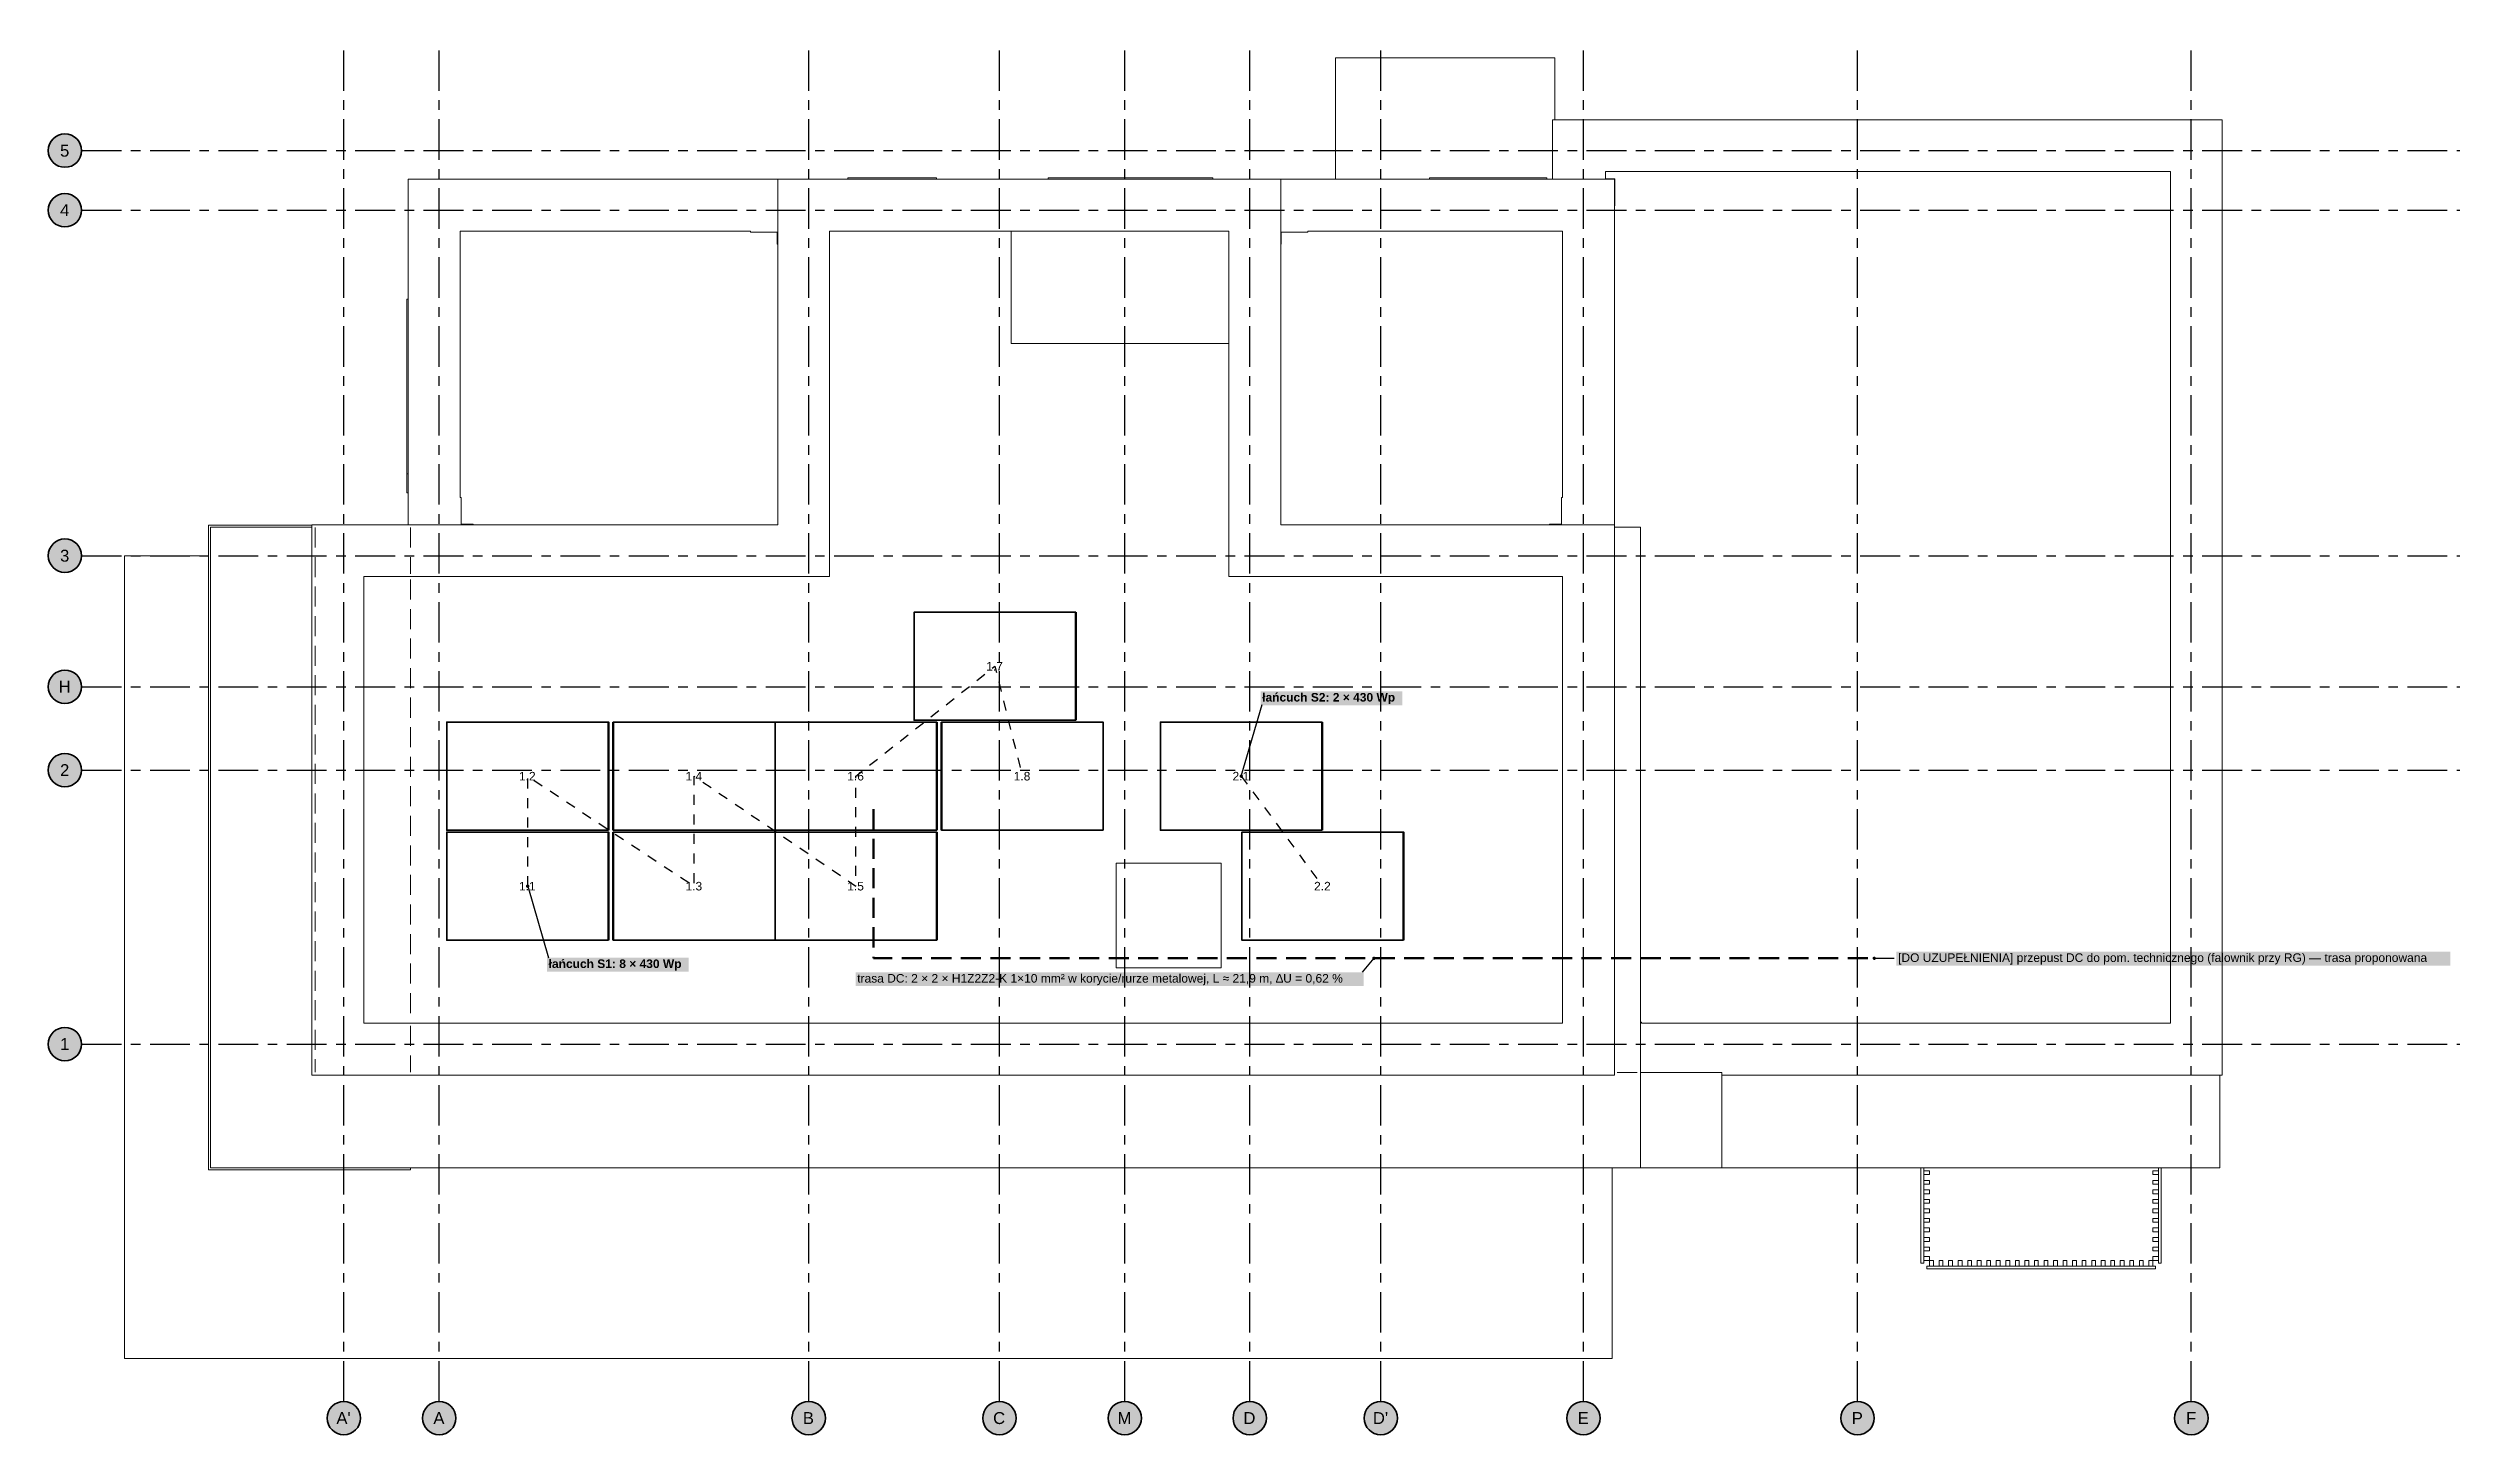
# Model space of a CAD drawing. Header units: metres. Extents: x -4.1 to 21.2, y -4.1 to 10.4.
import ezdxf

# ---------------------------------------------------------------- set-up
doc = ezdxf.new("R2010")
doc.units = ezdxf.units.M
for name, pattern in [('KRESKOWA', [5.25, 4.2, -1.05]), ('KRESKOWA_DROBNA', [3.15, 2.1, -1.05]), ('PUNKTOWA', [10.5, 8.4, -1.05, 0, -1.05])]:
    doc.linetypes.add(name, pattern=pattern)
doc.layers.add('A-MASKA', color=7, linetype='Continuous', lineweight=18)
doc.layers.add('E-OPISY', color=2, linetype='Continuous', lineweight=25)
for name, color, linetype, lineweight, true_color in [('E-PV', 200, 'Continuous', 35, 0x5b2c83), ('I-BRAKI', 6, 'KRESKOWA', 25, 0xb0008a), ('I-OSIE', 8, 'PUNKTOWA', 18, 0x7a7a7a), ('I-PODKLAD', 8, 'Continuous', 18, 0x9a9a9a)]:
    doc.layers.add(name, color=color, linetype=linetype, lineweight=lineweight, true_color=true_color)
doc.styles.add('PL_ARIAL', font='arial.ttf')
doc.styles.add('PL_ARIAL_B', font='arialbd.ttf')

msp = doc.modelspace()

# ---------------------------------------------------------------- hatches: boundary and pattern name
at = {"layer": 'A-MASKA', "true_color": 0xffffff}
for points in [[(8.614, 3.556), (10.099, 3.556), (10.099, 3.701), (8.614, 3.701)], [(1.13, 0.76), (2.616, 0.76), (2.616, 0.905), (1.13, 0.905)], [(15.282, 0.824), (21.09, 0.824), (21.09, 0.969), (15.282, 0.969)], [(4.366, 0.608), (9.696, 0.608), (9.696, 0.753), (4.366, 0.753)]]:
    msp.add_hatch(color=7, dxfattribs=at).paths.add_polyline_path(points)
at = {"layer": 'E-OPISY', "true_color": 0x000000}
for points in [[(8.429, 2.811), (8.428, 2.816), (8.426, 2.82), (8.424, 2.823), (8.42, 2.826), (8.416, 2.828), (8.411, 2.829), (8.407, 2.828), (8.403, 2.826), (8.399, 2.823), (8.396, 2.82), (8.394, 2.816), (8.394, 2.811), (8.394, 2.806), (8.396, 2.802), (8.399, 2.799), (8.403, 2.796), (8.407, 2.794), (8.411, 2.793), (8.416, 2.794), (8.42, 2.796), (8.424, 2.799), (8.426, 2.802), (8.428, 2.806)], [(0.945, 1.657), (0.945, 1.662), (0.943, 1.666), (0.94, 1.669), (0.937, 1.672), (0.932, 1.674), (0.928, 1.675), (0.923, 1.674), (0.919, 1.672), (0.916, 1.669), (0.913, 1.666), (0.911, 1.662), (0.91, 1.657), (0.911, 1.652), (0.913, 1.648), (0.916, 1.645), (0.919, 1.642), (0.923, 1.64), (0.928, 1.639), (0.932, 1.64), (0.937, 1.642), (0.94, 1.645), (0.943, 1.648), (0.945, 1.652)], [(9.821, 0.9), (9.82, 0.905), (9.818, 0.909), (9.816, 0.912), (9.812, 0.915), (9.808, 0.917), (9.803, 0.917), (9.799, 0.917), (9.794, 0.915), (9.791, 0.912), (9.788, 0.909), (9.786, 0.905), (9.786, 0.9), (9.786, 0.895), (9.788, 0.891), (9.791, 0.888), (9.794, 0.885), (9.799, 0.883), (9.803, 0.883), (9.808, 0.883), (9.812, 0.885), (9.816, 0.888), (9.818, 0.891), (9.82, 0.895)]]:
    msp.add_hatch(color=7, dxfattribs=at).paths.add_polyline_path(points)
at = {"layer": 'I-BRAKI', "true_color": 0xb0008a}
msp.add_hatch(color=7, dxfattribs=at).paths.add_polyline_path([(15.067, 0.9), (15.067, 0.905), (15.065, 0.909), (15.062, 0.912), (15.059, 0.915), (15.055, 0.917), (15.05, 0.917), (15.045, 0.917), (15.041, 0.915), (15.038, 0.912), (15.035, 0.909), (15.033, 0.905), (15.032, 0.9), (15.033, 0.895), (15.035, 0.891), (15.038, 0.888), (15.041, 0.885), (15.045, 0.883), (15.05, 0.883), (15.055, 0.883), (15.059, 0.885), (15.062, 0.888), (15.065, 0.891), (15.067, 0.895)])
at = {"layer": 'I-OSIE', "true_color": 0xffffff}
for points in [[(-3.75, 9.375), (-3.751, 9.398), (-3.756, 9.42), (-3.763, 9.442), (-3.773, 9.463), (-3.786, 9.482), (-3.801, 9.499), (-3.818, 9.514), (-3.837, 9.527), (-3.858, 9.537), (-3.88, 9.544), (-3.902, 9.549), (-3.925, 9.55), (-3.948, 9.549), (-3.97, 9.544), (-3.992, 9.537), (-4.013, 9.527), (-4.032, 9.514), (-4.049, 9.499), (-4.064, 9.482), (-4.077, 9.463), (-4.087, 9.442), (-4.094, 9.42), (-4.099, 9.398), (-4.1, 9.375), (-4.099, 9.352), (-4.094, 9.33), (-4.087, 9.308), (-4.077, 9.287), (-4.064, 9.268), (-4.049, 9.251), (-4.032, 9.236), (-4.013, 9.223), (-3.992, 9.213), (-3.97, 9.206), (-3.948, 9.201), (-3.925, 9.2), (-3.902, 9.201), (-3.88, 9.206), (-3.858, 9.213), (-3.837, 9.223), (-3.818, 9.236), (-3.801, 9.251), (-3.786, 9.268), (-3.773, 9.287), (-3.763, 9.308), (-3.756, 9.33), (-3.751, 9.352)], [(-3.75, 8.75), (-3.751, 8.773), (-3.756, 8.795), (-3.763, 8.817), (-3.773, 8.838), (-3.786, 8.857), (-3.801, 8.874), (-3.818, 8.889), (-3.837, 8.902), (-3.858, 8.912), (-3.88, 8.919), (-3.902, 8.924), (-3.925, 8.925), (-3.948, 8.924), (-3.97, 8.919), (-3.992, 8.912), (-4.013, 8.902), (-4.032, 8.889), (-4.049, 8.874), (-4.064, 8.857), (-4.077, 8.838), (-4.087, 8.817), (-4.094, 8.795), (-4.099, 8.773), (-4.1, 8.75), (-4.099, 8.727), (-4.094, 8.705), (-4.087, 8.683), (-4.077, 8.662), (-4.064, 8.643), (-4.049, 8.626), (-4.032, 8.611), (-4.013, 8.598), (-3.992, 8.588), (-3.97, 8.581), (-3.948, 8.576), (-3.925, 8.575), (-3.902, 8.576), (-3.88, 8.581), (-3.858, 8.588), (-3.837, 8.598), (-3.818, 8.611), (-3.801, 8.626), (-3.786, 8.643), (-3.773, 8.662), (-3.763, 8.683), (-3.756, 8.705), (-3.751, 8.727)], [(-3.75, 5.125), (-3.751, 5.148), (-3.756, 5.17), (-3.763, 5.192), (-3.773, 5.213), (-3.786, 5.232), (-3.801, 5.249), (-3.818, 5.264), (-3.837, 5.277), (-3.858, 5.287), (-3.88, 5.294), (-3.902, 5.299), (-3.925, 5.3), (-3.948, 5.299), (-3.97, 5.294), (-3.992, 5.287), (-4.013, 5.277), (-4.032, 5.264), (-4.049, 5.249), (-4.064, 5.232), (-4.077, 5.213), (-4.087, 5.192), (-4.094, 5.17), (-4.099, 5.148), (-4.1, 5.125), (-4.099, 5.102), (-4.094, 5.08), (-4.087, 5.058), (-4.077, 5.037), (-4.064, 5.018), (-4.049, 5.001), (-4.032, 4.986), (-4.013, 4.973), (-3.992, 4.963), (-3.97, 4.956), (-3.948, 4.951), (-3.925, 4.95), (-3.902, 4.951), (-3.88, 4.956), (-3.858, 4.963), (-3.837, 4.973), (-3.818, 4.986), (-3.801, 5.001), (-3.786, 5.018), (-3.773, 5.037), (-3.763, 5.058), (-3.756, 5.08), (-3.751, 5.102)], [(-3.75, 3.75), (-3.751, 3.773), (-3.756, 3.795), (-3.763, 3.817), (-3.773, 3.837), (-3.786, 3.857), (-3.801, 3.874), (-3.818, 3.889), (-3.837, 3.902), (-3.858, 3.912), (-3.88, 3.919), (-3.902, 3.924), (-3.925, 3.925), (-3.948, 3.924), (-3.97, 3.919), (-3.992, 3.912), (-4.013, 3.902), (-4.032, 3.889), (-4.049, 3.874), (-4.064, 3.857), (-4.077, 3.837), (-4.087, 3.817), (-4.094, 3.795), (-4.099, 3.773), (-4.1, 3.75), (-4.099, 3.727), (-4.094, 3.705), (-4.087, 3.683), (-4.077, 3.663), (-4.064, 3.643), (-4.049, 3.626), (-4.032, 3.611), (-4.013, 3.598), (-3.992, 3.588), (-3.97, 3.581), (-3.948, 3.576), (-3.925, 3.575), (-3.902, 3.576), (-3.88, 3.581), (-3.858, 3.588), (-3.837, 3.598), (-3.818, 3.611), (-3.801, 3.626), (-3.786, 3.643), (-3.773, 3.663), (-3.763, 3.683), (-3.756, 3.705), (-3.751, 3.727)], [(-3.75, 2.875), (-3.751, 2.898), (-3.756, 2.92), (-3.763, 2.942), (-3.773, 2.962), (-3.786, 2.982), (-3.801, 2.999), (-3.818, 3.014), (-3.837, 3.027), (-3.858, 3.037), (-3.88, 3.044), (-3.902, 3.049), (-3.925, 3.05), (-3.948, 3.049), (-3.97, 3.044), (-3.992, 3.037), (-4.013, 3.027), (-4.032, 3.014), (-4.049, 2.999), (-4.064, 2.982), (-4.077, 2.962), (-4.087, 2.942), (-4.094, 2.92), (-4.099, 2.898), (-4.1, 2.875), (-4.099, 2.852), (-4.094, 2.83), (-4.087, 2.808), (-4.077, 2.788), (-4.064, 2.768), (-4.049, 2.751), (-4.032, 2.736), (-4.013, 2.723), (-3.992, 2.713), (-3.97, 2.706), (-3.948, 2.701), (-3.925, 2.7), (-3.902, 2.701), (-3.88, 2.706), (-3.858, 2.713), (-3.837, 2.723), (-3.818, 2.736), (-3.801, 2.751), (-3.786, 2.768), (-3.773, 2.788), (-3.763, 2.808), (-3.756, 2.83), (-3.751, 2.852)], [(-3.75, 0), (-3.751, 0.023), (-3.756, 0.045), (-3.763, 0.067), (-3.773, 0.087), (-3.786, 0.107), (-3.801, 0.124), (-3.818, 0.139), (-3.837, 0.152), (-3.858, 0.162), (-3.88, 0.169), (-3.902, 0.174), (-3.925, 0.175), (-3.948, 0.174), (-3.97, 0.169), (-3.992, 0.162), (-4.013, 0.152), (-4.032, 0.139), (-4.049, 0.124), (-4.064, 0.107), (-4.077, 0.087), (-4.087, 0.067), (-4.094, 0.045), (-4.099, 0.023), (-4.1, 0), (-4.099, -0.023), (-4.094, -0.045), (-4.087, -0.067), (-4.077, -0.088), (-4.064, -0.107), (-4.049, -0.124), (-4.032, -0.139), (-4.013, -0.152), (-3.992, -0.162), (-3.97, -0.169), (-3.948, -0.174), (-3.925, -0.175), (-3.902, -0.174), (-3.88, -0.169), (-3.858, -0.162), (-3.837, -0.152), (-3.818, -0.139), (-3.801, -0.124), (-3.786, -0.107), (-3.773, -0.088), (-3.763, -0.067), (-3.756, -0.045), (-3.751, -0.023)], [(-0.825, -3.925), (-0.826, -3.902), (-0.831, -3.88), (-0.838, -3.858), (-0.848, -3.837), (-0.861, -3.818), (-0.876, -3.801), (-0.893, -3.786), (-0.913, -3.773), (-0.933, -3.763), (-0.955, -3.756), (-0.977, -3.751), (-1, -3.75), (-1.023, -3.751), (-1.045, -3.756), (-1.067, -3.763), (-1.088, -3.773), (-1.107, -3.786), (-1.124, -3.801), (-1.139, -3.818), (-1.152, -3.837), (-1.162, -3.858), (-1.169, -3.88), (-1.174, -3.902), (-1.175, -3.925), (-1.174, -3.948), (-1.169, -3.97), (-1.162, -3.992), (-1.152, -4.013), (-1.139, -4.032), (-1.124, -4.049), (-1.107, -4.064), (-1.088, -4.077), (-1.067, -4.087), (-1.045, -4.094), (-1.023, -4.099), (-1, -4.1), (-0.977, -4.099), (-0.955, -4.094), (-0.933, -4.087), (-0.913, -4.077), (-0.893, -4.064), (-0.876, -4.049), (-0.861, -4.032), (-0.848, -4.013), (-0.838, -3.992), (-0.831, -3.97), (-0.826, -3.948)], [(0.175, -3.925), (0.174, -3.902), (0.169, -3.88), (0.162, -3.858), (0.152, -3.837), (0.139, -3.818), (0.124, -3.801), (0.107, -3.786), (0.087, -3.773), (0.067, -3.763), (0.045, -3.756), (0.023, -3.751), (0, -3.75), (-0.023, -3.751), (-0.045, -3.756), (-0.067, -3.763), (-0.088, -3.773), (-0.107, -3.786), (-0.124, -3.801), (-0.139, -3.818), (-0.152, -3.837), (-0.162, -3.858), (-0.169, -3.88), (-0.174, -3.902), (-0.175, -3.925), (-0.174, -3.948), (-0.169, -3.97), (-0.162, -3.992), (-0.152, -4.013), (-0.139, -4.032), (-0.124, -4.049), (-0.107, -4.064), (-0.088, -4.077), (-0.067, -4.087), (-0.045, -4.094), (-0.023, -4.099), (0, -4.1), (0.023, -4.099), (0.045, -4.094), (0.067, -4.087), (0.087, -4.077), (0.107, -4.064), (0.124, -4.049), (0.139, -4.032), (0.152, -4.013), (0.162, -3.992), (0.169, -3.97), (0.174, -3.948)], [(4.05, -3.925), (4.049, -3.902), (4.044, -3.88), (4.037, -3.858), (4.027, -3.837), (4.014, -3.818), (3.999, -3.801), (3.982, -3.786), (3.962, -3.773), (3.942, -3.763), (3.92, -3.756), (3.898, -3.751), (3.875, -3.75), (3.852, -3.751), (3.83, -3.756), (3.808, -3.763), (3.788, -3.773), (3.768, -3.786), (3.751, -3.801), (3.736, -3.818), (3.723, -3.837), (3.713, -3.858), (3.706, -3.88), (3.701, -3.902), (3.7, -3.925), (3.701, -3.948), (3.706, -3.97), (3.713, -3.992), (3.723, -4.013), (3.736, -4.032), (3.751, -4.049), (3.768, -4.064), (3.788, -4.077), (3.808, -4.087), (3.83, -4.094), (3.852, -4.099), (3.875, -4.1), (3.898, -4.099), (3.92, -4.094), (3.942, -4.087), (3.962, -4.077), (3.982, -4.064), (3.999, -4.049), (4.014, -4.032), (4.027, -4.013), (4.037, -3.992), (4.044, -3.97), (4.049, -3.948)], [(6.05, -3.925), (6.049, -3.902), (6.044, -3.88), (6.037, -3.858), (6.027, -3.837), (6.014, -3.818), (5.999, -3.801), (5.982, -3.786), (5.962, -3.773), (5.942, -3.763), (5.92, -3.756), (5.898, -3.751), (5.875, -3.75), (5.852, -3.751), (5.83, -3.756), (5.808, -3.763), (5.787, -3.773), (5.768, -3.786), (5.751, -3.801), (5.736, -3.818), (5.723, -3.837), (5.713, -3.858), (5.706, -3.88), (5.701, -3.902), (5.7, -3.925), (5.701, -3.948), (5.706, -3.97), (5.713, -3.992), (5.723, -4.013), (5.736, -4.032), (5.751, -4.049), (5.768, -4.064), (5.787, -4.077), (5.808, -4.087), (5.83, -4.094), (5.852, -4.099), (5.875, -4.1), (5.898, -4.099), (5.92, -4.094), (5.942, -4.087), (5.962, -4.077), (5.982, -4.064), (5.999, -4.049), (6.014, -4.032), (6.027, -4.013), (6.037, -3.992), (6.044, -3.97), (6.049, -3.948)], [(7.365, -3.925), (7.364, -3.902), (7.359, -3.88), (7.352, -3.858), (7.342, -3.837), (7.329, -3.818), (7.314, -3.801), (7.297, -3.786), (7.277, -3.773), (7.257, -3.763), (7.235, -3.756), (7.213, -3.751), (7.19, -3.75), (7.167, -3.751), (7.145, -3.756), (7.123, -3.763), (7.103, -3.773), (7.083, -3.786), (7.066, -3.801), (7.051, -3.818), (7.038, -3.837), (7.028, -3.858), (7.021, -3.88), (7.016, -3.902), (7.015, -3.925), (7.016, -3.948), (7.021, -3.97), (7.028, -3.992), (7.038, -4.013), (7.051, -4.032), (7.066, -4.049), (7.083, -4.064), (7.103, -4.077), (7.123, -4.087), (7.145, -4.094), (7.167, -4.099), (7.19, -4.1), (7.213, -4.099), (7.235, -4.094), (7.257, -4.087), (7.277, -4.077), (7.297, -4.064), (7.314, -4.049), (7.329, -4.032), (7.342, -4.013), (7.352, -3.992), (7.359, -3.97), (7.364, -3.948)], [(8.675, -3.925), (8.674, -3.902), (8.669, -3.88), (8.662, -3.858), (8.652, -3.837), (8.639, -3.818), (8.624, -3.801), (8.607, -3.786), (8.588, -3.773), (8.567, -3.763), (8.545, -3.756), (8.523, -3.751), (8.5, -3.75), (8.477, -3.751), (8.455, -3.756), (8.433, -3.763), (8.412, -3.773), (8.393, -3.786), (8.376, -3.801), (8.361, -3.818), (8.348, -3.837), (8.338, -3.858), (8.331, -3.88), (8.326, -3.902), (8.325, -3.925), (8.326, -3.948), (8.331, -3.97), (8.338, -3.992), (8.348, -4.013), (8.361, -4.032), (8.376, -4.049), (8.393, -4.064), (8.412, -4.077), (8.433, -4.087), (8.455, -4.094), (8.477, -4.099), (8.5, -4.1), (8.523, -4.099), (8.545, -4.094), (8.567, -4.087), (8.588, -4.077), (8.607, -4.064), (8.624, -4.049), (8.639, -4.032), (8.652, -4.013), (8.662, -3.992), (8.669, -3.97), (8.674, -3.948)], [(10.05, -3.925), (10.049, -3.902), (10.044, -3.88), (10.037, -3.858), (10.027, -3.837), (10.014, -3.818), (9.999, -3.801), (9.982, -3.786), (9.963, -3.773), (9.942, -3.763), (9.92, -3.756), (9.898, -3.751), (9.875, -3.75), (9.852, -3.751), (9.83, -3.756), (9.808, -3.763), (9.787, -3.773), (9.768, -3.786), (9.751, -3.801), (9.736, -3.818), (9.723, -3.837), (9.713, -3.858), (9.706, -3.88), (9.701, -3.902), (9.7, -3.925), (9.701, -3.948), (9.706, -3.97), (9.713, -3.992), (9.723, -4.013), (9.736, -4.032), (9.751, -4.049), (9.768, -4.064), (9.787, -4.077), (9.808, -4.087), (9.83, -4.094), (9.852, -4.099), (9.875, -4.1), (9.898, -4.099), (9.92, -4.094), (9.942, -4.087), (9.963, -4.077), (9.982, -4.064), (9.999, -4.049), (10.014, -4.032), (10.027, -4.013), (10.037, -3.992), (10.044, -3.97), (10.049, -3.948)], [(12.175, -3.925), (12.174, -3.902), (12.169, -3.88), (12.162, -3.858), (12.152, -3.837), (12.139, -3.818), (12.124, -3.801), (12.107, -3.786), (12.088, -3.773), (12.067, -3.763), (12.045, -3.756), (12.023, -3.751), (12, -3.75), (11.977, -3.751), (11.955, -3.756), (11.933, -3.763), (11.912, -3.773), (11.893, -3.786), (11.876, -3.801), (11.861, -3.818), (11.848, -3.837), (11.838, -3.858), (11.831, -3.88), (11.826, -3.902), (11.825, -3.925), (11.826, -3.948), (11.831, -3.97), (11.838, -3.992), (11.848, -4.013), (11.861, -4.032), (11.876, -4.049), (11.893, -4.064), (11.912, -4.077), (11.933, -4.087), (11.955, -4.094), (11.977, -4.099), (12, -4.1), (12.023, -4.099), (12.045, -4.094), (12.067, -4.087), (12.088, -4.077), (12.107, -4.064), (12.124, -4.049), (12.139, -4.032), (12.152, -4.013), (12.162, -3.992), (12.169, -3.97), (12.174, -3.948)], [(15.05, -3.925), (15.049, -3.902), (15.044, -3.88), (15.037, -3.858), (15.027, -3.837), (15.014, -3.818), (14.999, -3.801), (14.982, -3.786), (14.963, -3.773), (14.942, -3.763), (14.92, -3.756), (14.898, -3.751), (14.875, -3.75), (14.852, -3.751), (14.83, -3.756), (14.808, -3.763), (14.787, -3.773), (14.768, -3.786), (14.751, -3.801), (14.736, -3.818), (14.723, -3.837), (14.713, -3.858), (14.706, -3.88), (14.701, -3.902), (14.7, -3.925), (14.701, -3.948), (14.706, -3.97), (14.713, -3.992), (14.723, -4.013), (14.736, -4.032), (14.751, -4.049), (14.768, -4.064), (14.787, -4.077), (14.808, -4.087), (14.83, -4.094), (14.852, -4.099), (14.875, -4.1), (14.898, -4.099), (14.92, -4.094), (14.942, -4.087), (14.963, -4.077), (14.982, -4.064), (14.999, -4.049), (15.014, -4.032), (15.027, -4.013), (15.037, -3.992), (15.044, -3.97), (15.049, -3.948)], [(18.55, -3.925), (18.549, -3.902), (18.544, -3.88), (18.537, -3.858), (18.527, -3.837), (18.514, -3.818), (18.499, -3.801), (18.482, -3.786), (18.462, -3.773), (18.442, -3.763), (18.42, -3.756), (18.398, -3.751), (18.375, -3.75), (18.352, -3.751), (18.33, -3.756), (18.308, -3.763), (18.288, -3.773), (18.268, -3.786), (18.251, -3.801), (18.236, -3.818), (18.223, -3.837), (18.213, -3.858), (18.206, -3.88), (18.201, -3.902), (18.2, -3.925), (18.201, -3.948), (18.206, -3.97), (18.213, -3.992), (18.223, -4.013), (18.236, -4.032), (18.251, -4.049), (18.268, -4.064), (18.288, -4.077), (18.308, -4.087), (18.33, -4.094), (18.352, -4.099), (18.375, -4.1), (18.398, -4.099), (18.42, -4.094), (18.442, -4.087), (18.462, -4.077), (18.482, -4.064), (18.499, -4.049), (18.514, -4.032), (18.527, -4.013), (18.537, -3.992), (18.544, -3.97), (18.549, -3.948)]]:
    msp.add_hatch(color=7, dxfattribs=at).paths.add_polyline_path(points)

# ---------------------------------------------------------------- linework, layer by layer
at = {"layer": 'E-OPISY', "lineweight": 25, "ltscale": 0.05}
for points in [[(8.411, 2.811), (8.631, 3.562)], [(0.928, 1.657), (1.148, 0.906)], [(9.803, 0.9), (9.678, 0.753)]]:
    msp.add_lwpolyline(points, dxfattribs=at)
at = {"layer": 'E-PV', "linetype": 'Continuous', "lineweight": 35, "ltscale": 0.05, "flags": 128}
for points in [[(6.676, 3.398), (6.676, 4.532), (4.98, 4.532), (4.98, 3.398)], [(1.776, 2.244), (1.776, 3.378), (0.08, 3.378), (0.08, 2.244)], [(3.522, 2.244), (3.522, 3.378), (1.826, 3.378), (1.826, 2.244)], [(5.218, 2.244), (5.218, 3.378), (3.522, 3.378), (3.522, 2.244)], [(6.963, 2.244), (6.963, 3.378), (5.268, 3.378), (5.268, 2.244)], [(9.259, 2.244), (9.259, 3.378), (7.563, 3.378), (7.563, 2.244)], [(1.776, 1.09), (1.776, 2.224), (0.08, 2.224), (0.08, 1.09)], [(3.522, 1.09), (3.522, 2.224), (1.826, 2.224), (1.826, 1.09)], [(5.218, 1.09), (5.218, 2.224), (3.522, 2.224), (3.522, 1.09)], [(10.113, 1.09), (10.113, 2.224), (8.418, 2.224), (8.418, 1.09)]]:
    msp.add_lwpolyline(points, close=True, dxfattribs=at)
at = {"layer": 'E-PV', "linetype": 'Continuous', "lineweight": 50, "ltscale": 0.05, "flags": 128}
for points in [[(6.676, 3.398), (6.676, 4.532)], [(1.776, 2.244), (1.776, 3.378)], [(1.826, 2.244), (1.826, 3.378)], [(5.218, 2.244), (5.218, 3.378)], [(5.268, 2.244), (5.268, 3.378)], [(9.259, 2.244), (9.259, 3.378)], [(1.776, 1.09), (1.776, 2.224)], [(1.826, 1.09), (1.826, 2.224)], [(5.218, 1.09), (5.218, 2.224)], [(10.113, 1.09), (10.113, 2.224)]]:
    msp.add_lwpolyline(points, dxfattribs=at)
at = {"layer": 'E-PV', "linetype": 'KRESKOWA_DROBNA', "lineweight": 25, "ltscale": 0.05, "flags": 128}
for points in [[(0.928, 1.657), (0.928, 2.811), (2.674, 1.657), (2.674, 2.811), (4.37, 1.657), (4.37, 2.811), (5.828, 3.965), (6.115, 2.811)], [(8.411, 2.811), (9.265, 1.657)]]:
    msp.add_lwpolyline(points, dxfattribs=at)
at = {"layer": 'E-PV', "linetype": 'KRESKOWA', "lineweight": 50, "ltscale": 0.05, "flags": 128}
msp.add_lwpolyline([(4.556, 2.465), (4.556, 0.9), (15.05, 0.9)], dxfattribs=at)
at = {"layer": 'I-BRAKI', "lineweight": 25, "ltscale": 0.05, "true_color": 0xb0008a, "flags": 128}
msp.add_lwpolyline([(15.05, 0.9), (15.3, 0.9)], dxfattribs=at)
at = {"layer": 'I-OSIE', "linetype": 'PUNKTOWA', "lineweight": 25, "ltscale": 0.050462, "flags": 128}
for points in [[(-1, -3.75), (-1, 10.45)], [(0, -3.75), (0, 10.45)], [(3.875, -3.75), (3.875, 10.45)], [(5.875, -3.75), (5.875, 10.45)], [(7.19, -3.75), (7.19, 10.45)], [(8.5, -3.75), (8.5, 10.45)], [(9.875, -3.75), (9.875, 10.45)], [(12, -3.75), (12, 10.45)], [(14.875, -3.75), (14.875, 10.45)], [(18.375, -3.75), (18.375, 10.45)]]:
    msp.add_lwpolyline(points, dxfattribs=at)
at = {"layer": 'I-OSIE', "linetype": 'PUNKTOWA', "lineweight": 25, "ltscale": 0.049691, "flags": 128}
for points in [[(-3.75, 9.375), (21.19, 9.375)], [(-3.75, 8.75), (21.19, 8.75)], [(-3.75, 5.125), (21.19, 5.125)], [(-3.75, 3.75), (21.19, 3.75)], [(-3.75, 2.875), (21.19, 2.875)], [(-3.75, 0), (21.19, 0)]]:
    msp.add_lwpolyline(points, dxfattribs=at)
at = {"layer": 'I-OSIE', "linetype": 'Continuous', "lineweight": 35, "ltscale": 0.05}
for centre in [(-3.925, 9.375), (-3.925, 8.75), (-3.925, 5.125), (-3.925, 3.75), (-3.925, 2.875), (-3.925, 0), (-1, -3.925), (0, -3.925), (3.875, -3.925), (5.875, -3.925), (7.19, -3.925), (8.5, -3.925), (9.875, -3.925), (12, -3.925), (14.875, -3.925), (18.375, -3.925)]:
    msp.add_circle(centre, 0.175, dxfattribs=at)
at = {"layer": 'I-PODKLAD', "lineweight": 18, "ltscale": 0.05, "true_color": 0x777777}
for points in [[(9.4, 9.075), (9.4, 10.35), (11.7, 10.35), (11.7, 9.7)], [(11.675, 9.075), (11.675, 9.7), (18.7, 9.7), (18.7, -0.325), (13.45, -0.325)], [(12.601, 0.23), (12.61, 0.23), (12.61, 0.22), (18.155, 0.22), (18.155, 9.155), (12.23, 9.155), (12.23, 9.08), (12.33, 9.08), (12.33, 8.795), (12.325, 8.795)], [(8.825, 5.45), (12.325, 5.45), (12.325, -0.325), (-1.335, -0.325), (-1.335, 5.45), (3.55, 5.45), (3.55, 9.075), (8.825, 9.075), (8.825, 5.45)], [(-0.325, 5.45), (-0.325, 9.075), (3.55, 9.075)], [(4.285, 9.075), (4.285, 9.09), (5.215, 9.09), (5.215, 9.075)], [(6.385, 9.075), (6.385, 9.09), (8.115, 9.09), (8.115, 9.075)], [(8.825, 9.075), (12.325, 9.075), (12.325, 5.45)], [(10.385, 9.075), (10.385, 9.09), (11.615, 9.09), (11.615, 9.075)], [(4.095, 4.905), (-0.79, 4.905), (-0.79, 0.22), (11.78, 0.22), (11.78, 4.905), (8.28, 4.905), (8.28, 8.53), (4.095, 8.53), (4.095, 4.905)], [(3.55, 8.395), (3.545, 8.395), (3.545, 8.52), (3.265, 8.52), (3.265, 8.53), (0.22, 8.53), (0.22, 5.735), (0.23, 5.735), (0.23, 5.455), (0.355, 5.455), (0.355, 5.45)], [(8.28, 7.35), (6, 7.35), (6, 8.53)], [(11.645, 5.45), (11.645, 5.455), (11.77, 5.455), (11.77, 5.735), (11.78, 5.735), (11.78, 8.53), (9.11, 8.53), (9.11, 8.52), (8.83, 8.52), (8.83, 8.395), (8.825, 8.395)], [(-0.326, 5.985), (-0.34, 5.985), (-0.34, 7.815), (-0.326, 7.815)], [(-0.326, 5.785), (-0.34, 5.785), (-0.34, 5.984)], [(-0.3, -1.3), (-0.3, -1.32), (-2.42, -1.32), (-2.42, 5.445), (-1.335, 5.445)], [(12.325, 5.425), (12.6, 5.425), (12.6, -1.3), (-2.4, -1.3), (-2.4, 5.425), (-1.335, 5.425)], [(12.3, -1.3), (12.3, -3.3), (-3.3, -3.3), (-3.3, 5.125), (-2.421, 5.125)], [(7.1, 0.8), (7.1, 1.9), (8.2, 1.9), (8.2, 0.8), (7.1, 0.8)], [(12.601, -0.3), (13.45, -0.3), (13.45, -1.3), (12.601, -1.3)], [(18.675, -0.326), (18.675, -1.3), (13.45, -1.3)], [(15.57, -2.271), (15.57, -2.3), (15.54, -2.3), (15.54, -1.3)], [(15.57, -1.3), (15.57, -1.329)], [(15.63, -1.37), (15.57, -1.37), (15.57, -1.33), (15.63, -1.33), (15.63, -1.37)], [(15.57, -1.371), (15.57, -1.429)], [(15.63, -1.47), (15.57, -1.47), (15.57, -1.43), (15.63, -1.43), (15.63, -1.47)], [(15.57, -1.47), (15.57, -1.53)], [(17.97, -1.37), (17.97, -1.33), (18.03, -1.33), (18.03, -1.37), (17.97, -1.37)], [(17.97, -1.43), (18.03, -1.43), (18.03, -1.47), (17.97, -1.47), (17.97, -1.43)], [(18.06, -1.3), (18.06, -2.3), (18.03, -2.3), (18.03, -2.271)], [(18.03, -1.329), (18.03, -1.3)], [(18.03, -1.429), (18.03, -1.371)], [(18.03, -1.53), (18.03, -1.47)], [(15.63, -1.57), (15.57, -1.57), (15.57, -1.53), (15.63, -1.53), (15.63, -1.57)], [(15.57, -1.571), (15.57, -1.629)], [(15.63, -1.67), (15.57, -1.67), (15.57, -1.63), (15.63, -1.63), (15.63, -1.67)], [(15.57, -1.671), (15.57, -1.73)], [(15.63, -1.77), (15.57, -1.77), (15.57, -1.73), (15.63, -1.73), (15.63, -1.77)], [(17.97, -1.53), (18.03, -1.53), (18.03, -1.57), (17.97, -1.57), (17.97, -1.53)], [(17.97, -1.63), (18.03, -1.63), (18.03, -1.67), (17.97, -1.67), (17.97, -1.63)], [(17.97, -1.73), (18.03, -1.73), (18.03, -1.77), (17.97, -1.77), (17.97, -1.73)], [(18.03, -1.629), (18.03, -1.571)], [(18.03, -1.73), (18.03, -1.671)], [(15.57, -1.77), (15.57, -1.829)], [(15.63, -1.83), (15.63, -1.87), (15.57, -1.87), (15.57, -1.83), (15.63, -1.83)], [(15.57, -1.871), (15.57, -1.929)], [(15.63, -1.97), (15.57, -1.97), (15.57, -1.93), (15.63, -1.93), (15.63, -1.97)], [(15.57, -1.97), (15.57, -2.03)], [(17.97, -1.83), (18.03, -1.83), (18.03, -1.87), (17.97, -1.87), (17.97, -1.83)], [(17.97, -1.93), (18.03, -1.93), (18.03, -1.97), (17.97, -1.97), (17.97, -1.93)], [(18.03, -1.829), (18.03, -1.77)], [(18.03, -1.929), (18.03, -1.871)], [(18.03, -2.03), (18.03, -1.97)], [(15.63, -2.07), (15.57, -2.07), (15.57, -2.03), (15.63, -2.03), (15.63, -2.07)], [(15.57, -2.071), (15.57, -2.13)], [(15.63, -2.17), (15.57, -2.17), (15.57, -2.13), (15.63, -2.13), (15.63, -2.17)], [(15.57, -2.171), (15.57, -2.229)], [(15.63, -2.27), (15.57, -2.27), (15.57, -2.23), (15.63, -2.23), (15.63, -2.27)], [(15.63, -2.27), (15.67, -2.27), (15.67, -2.33), (15.63, -2.33), (15.63, -2.27)], [(15.77, -2.27), (15.77, -2.33), (15.73, -2.33), (15.73, -2.27), (15.77, -2.27)], [(15.83, -2.27), (15.87, -2.27), (15.87, -2.33), (15.83, -2.33), (15.83, -2.27)], [(15.97, -2.27), (15.97, -2.33), (15.93, -2.33), (15.93, -2.27), (15.97, -2.27)], [(16.07, -2.27), (16.07, -2.33), (16.03, -2.33), (16.03, -2.27), (16.07, -2.27)], [(16.17, -2.27), (16.17, -2.33), (16.13, -2.33), (16.13, -2.27), (16.17, -2.27)], [(16.23, -2.27), (16.27, -2.27), (16.27, -2.33), (16.23, -2.33), (16.23, -2.27)], [(16.37, -2.27), (16.37, -2.33), (16.33, -2.33), (16.33, -2.27), (16.37, -2.27)], [(16.47, -2.27), (16.47, -2.33), (16.43, -2.33), (16.43, -2.27), (16.47, -2.27)], [(16.57, -2.27), (16.57, -2.33), (16.53, -2.33), (16.53, -2.27), (16.57, -2.27)], [(16.67, -2.27), (16.67, -2.33), (16.63, -2.33), (16.63, -2.27), (16.67, -2.27)], [(16.77, -2.27), (16.77, -2.33), (16.73, -2.33), (16.73, -2.27), (16.77, -2.27)], [(16.87, -2.27), (16.87, -2.33), (16.83, -2.33), (16.83, -2.27), (16.87, -2.27)], [(16.93, -2.27), (16.97, -2.27), (16.97, -2.33), (16.93, -2.33), (16.93, -2.27)], [(17.07, -2.27), (17.07, -2.33), (17.03, -2.33), (17.03, -2.27), (17.07, -2.27)], [(17.17, -2.27), (17.17, -2.33), (17.13, -2.33), (17.13, -2.27), (17.17, -2.27)], [(17.27, -2.27), (17.27, -2.33), (17.23, -2.33), (17.23, -2.27), (17.27, -2.27)], [(17.37, -2.27), (17.37, -2.33), (17.33, -2.33), (17.33, -2.27), (17.37, -2.27)], [(17.47, -2.27), (17.47, -2.33), (17.43, -2.33), (17.43, -2.27), (17.47, -2.27)], [(17.57, -2.27), (17.57, -2.33), (17.53, -2.33), (17.53, -2.27), (17.57, -2.27)], [(17.63, -2.27), (17.67, -2.27), (17.67, -2.33), (17.63, -2.33), (17.63, -2.27)], [(17.77, -2.27), (17.77, -2.33), (17.73, -2.33), (17.73, -2.27), (17.77, -2.27)], [(17.87, -2.27), (17.87, -2.33), (17.83, -2.33), (17.83, -2.27), (17.87, -2.27)], [(17.97, -2.27), (17.97, -2.33), (17.93, -2.33), (17.93, -2.27), (17.97, -2.27)], [(17.97, -2.07), (17.97, -2.03), (18.03, -2.03), (18.03, -2.07), (17.97, -2.07)], [(17.97, -2.13), (18.03, -2.13), (18.03, -2.17), (17.97, -2.17), (17.97, -2.13)], [(17.97, -2.27), (17.97, -2.23), (18.03, -2.23), (18.03, -2.27), (17.97, -2.27)], [(18.03, -2.13), (18.03, -2.071)], [(18.03, -2.229), (18.03, -2.171)], [(17.971, -2.33), (18, -2.33), (18, -2.36), (15.6, -2.36), (15.6, -2.33), (15.63, -2.33)], [(15.671, -2.33), (15.729, -2.33)], [(15.771, -2.33), (15.829, -2.33)], [(15.87, -2.33), (15.93, -2.33)], [(15.97, -2.33), (16.029, -2.33)], [(16.07, -2.33), (16.13, -2.33)], [(16.171, -2.33), (16.23, -2.33)], [(16.27, -2.33), (16.329, -2.33)], [(16.37, -2.33), (16.43, -2.33)], [(16.471, -2.33), (16.529, -2.33)], [(16.57, -2.33), (16.63, -2.33)], [(16.671, -2.33), (16.73, -2.33)], [(16.77, -2.33), (16.829, -2.33)], [(16.87, -2.33), (16.93, -2.33)], [(16.971, -2.33), (17.029, -2.33)], [(17.07, -2.33), (17.13, -2.33)], [(17.171, -2.33), (17.23, -2.33)], [(17.27, -2.33), (17.329, -2.33)], [(17.37, -2.33), (17.43, -2.33)], [(17.471, -2.33), (17.529, -2.33)], [(17.57, -2.33), (17.63, -2.33)], [(17.671, -2.33), (17.73, -2.33)], [(17.77, -2.33), (17.829, -2.33)], [(17.87, -2.33), (17.93, -2.33)]]:
    msp.add_lwpolyline(points, dxfattribs=at)
at = {"layer": 'I-PODKLAD', "linetype": 'KRESKOWA', "lineweight": 18, "ltscale": 0.05, "true_color": 0x777777, "flags": 128}
for points in [[(-1.3, 5.42), (-1.3, -0.295)], [(-0.3, 5.42), (-0.3, 4.935)], [(-0.3, 4.875), (-0.3, 0.25)], [(-0.3, 0.19), (-0.3, -0.295)], [(12.355, -0.3), (12.57, -0.3)]]:
    msp.add_lwpolyline(points, dxfattribs=at)

# ---------------------------------------------------------------- texts
at = {"layer": 'E-OPISY'}
for s, style, p in [('łańcuch S2: 2 × 430 Wp', 'PL_ARIAL_B', (8.631, 3.594)), ('łańcuch S1: 8 × 430 Wp', 'PL_ARIAL_B', (1.148, 0.798)), ('trasa DC: 2 × 2 × H1Z2Z2-K 1×10 mm² w korycie/rurze metalowej, L ≈ 21,9 m, ∆U = 0,62 %', 'PL_ARIAL', (4.384, 0.645))]:
    msp.add_text(s, height=0.09, dxfattribs=dict(at, style=style)).set_placement(p)
at = {"layer": 'E-PV', "style": 'PL_ARIAL'}
for s, p in [('1.7', (5.737, 3.92)), ('1.2', (0.837, 2.766)), ('1.4', (2.583, 2.766)), ('1.6', (4.279, 2.766)), ('1.8', (6.025, 2.766)), ('2.1', (8.32, 2.766)), ('1.1', (0.837, 1.612)), ('1.3', (2.583, 1.612)), ('1.5', (4.279, 1.612)), ('2.2', (9.175, 1.612))]:
    msp.add_text(s, height=0.09, dxfattribs=at).set_placement(p)
at = {"layer": 'I-BRAKI', "true_color": 0xb0008a, "style": 'PL_ARIAL'}
msp.add_text('[DO UZUPEŁNIENIA] przepust DC do pom. technicznego (falownik przy RG) — trasa proponowana', height=0.09, dxfattribs=at).set_placement((15.3, 0.862))
at = {"layer": 'I-OSIE', "style": 'PL_ARIAL'}
for s, p in [('5', (-3.976, 9.312)), ('4', (-3.976, 8.688)), ('3', (-3.976, 5.062)), ('H', (-3.991, 3.688)), ('2', (-3.976, 2.812)), ('1', (-3.976, -0.062)), ("A'", (-1.078, -3.987)), ('A', (-0.061, -3.987)), ('B', (3.814, -3.987)), ('C', (5.809, -3.987)), ('M', (7.114, -3.987)), ('D', (8.434, -3.987)), ("D'", (9.792, -3.987)), ('E', (11.939, -3.987)), ('P', (14.814, -3.987)), ('F', (18.32, -3.987))]:
    msp.add_text(s, height=0.125, dxfattribs=at).set_placement(p)

doc.saveas('drawing.dxf')
